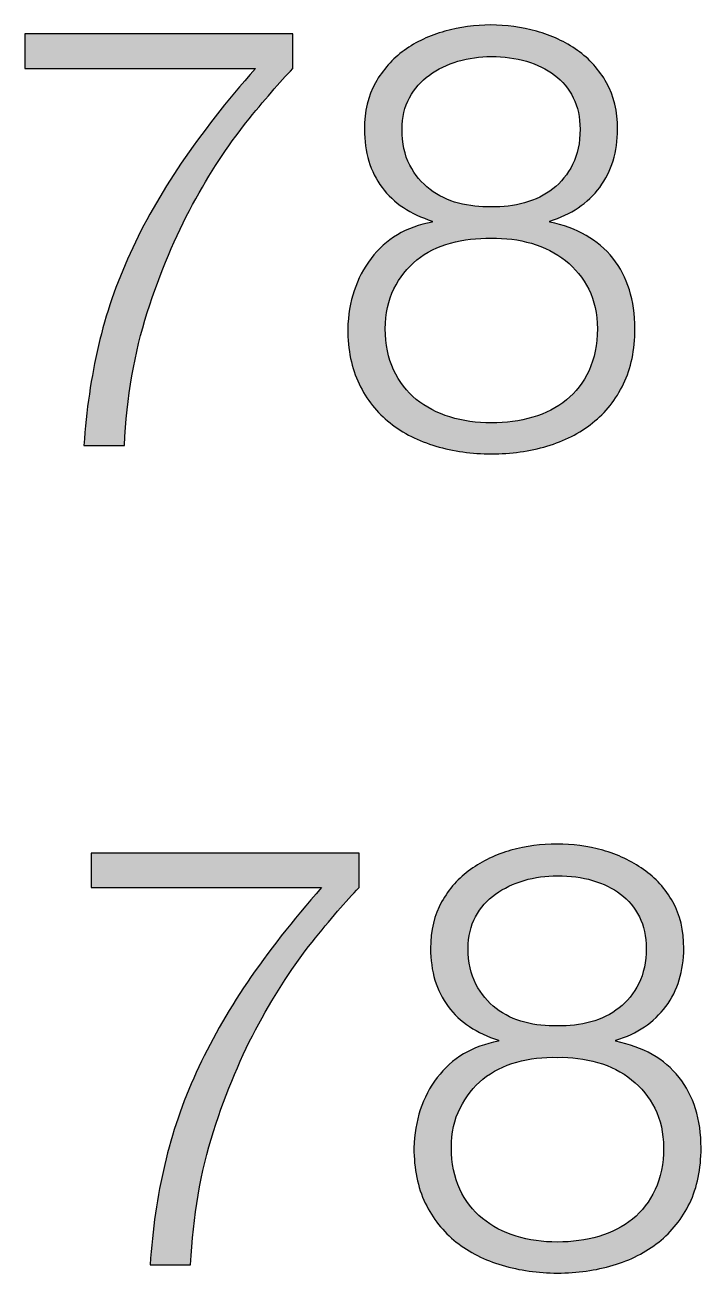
# Paper-space layout 'A2mask' of a CAD drawing. Extents: x 0 to 564, y 0 to 393.
# Drawn here: x 456.37 to 459.45, y 30.71 to 36.4 of the extents above; entities that cross this region are included whole.
import ezdxf
from ezdxf.enums import TextEntityAlignment as Align

# ---------------------------------------------------------------- set-up
doc = ezdxf.new("R2010")
doc.units = 0
doc.layers.get('0').update_dxf_attribs({"linetype": 'CONTINUOUS'})
doc.layers.get('Defpoints').update_dxf_attribs({"linetype": 'CONTINUOUS'})
doc.layers.add('JPP_Mask', color=7, linetype='CONTINUOUS')
doc.styles.add('JPP', font='arial.ttf')

# ---------------------------------------------------------------- blocks, each defined once
blk = doc.blocks.new('A2mask')
at = {"true_color": 0x004a91}
h = blk.add_hatch(color=154, dxfattribs=at)
edge = h.paths.add_edge_path()
edge.add_spline(control_points=[(456.6339, 34.4795), (456.6339, 34.4795), (456.8184, 34.4795), (456.8184, 34.4795), (456.8294, 34.7002), (456.8641, 34.9026), (456.9228, 35.0862)], knot_values=[4, 4, 4, 4, 5, 5, 5, 6, 6, 6, 6], degree=3, periodic=0)
edge.add_spline(control_points=[(456.9228, 35.0862), (456.9818, 35.2698), (457.0504, 35.4334), (457.1292, 35.5776)], knot_values=[3, 3, 3, 3, 4, 4, 4, 4], degree=3, periodic=0)
edge.add_spline(control_points=[(457.1292, 35.5776), (457.2078, 35.7214), (457.2889, 35.8453), (457.3721, 35.9494), (457.4553, 36.0534), (457.5268, 36.1362), (457.5865, 36.1979)], knot_values=[1, 1, 1, 1, 2, 2, 2, 3, 3, 3, 3], degree=3, periodic=0)
edge.add_spline(control_points=[(457.5865, 36.1979), (457.5865, 36.1979), (457.5865, 36.3553), (457.5865, 36.3553), (457.5865, 36.3553), (457.4147, 36.3553), (457.2, 36.3553)], knot_values=[12.624977, 12.624977, 12.624977, 12.624977, 13.624977, 13.624977, 13.624977, 14, 14, 14, 14], degree=3, periodic=0)
edge.add_spline(control_points=[(457.2, 36.3553), (456.9853, 36.3553), (456.7277, 36.3553), (456.5559, 36.3553)], knot_values=[12.249985, 12.249985, 12.249985, 12.249985, 12.624977, 12.624977, 12.624977, 12.624977], degree=3, periodic=0)
edge.add_spline(control_points=[(456.5559, 36.3553), (456.513, 36.3553), (456.4754, 36.3553), (456.4453, 36.3553)], knot_values=[12.156237, 12.156237, 12.156237, 12.156237, 12.249985, 12.249985, 12.249985, 12.249985], degree=3, periodic=0)
edge.add_spline(control_points=[(456.4453, 36.3553), (456.4151, 36.3553), (456.3923, 36.3553), (456.3788, 36.3553)], knot_values=[12.062489, 12.062489, 12.062489, 12.062489, 12.156237, 12.156237, 12.156237, 12.156237], degree=3, periodic=0)
edge.add_spline(control_points=[(456.3651, 36.3553), (456.3651, 36.3553), (456.3651, 36.3553), (456.3651, 36.3553), (456.3651, 36.3553), (456.3651, 36.3553), (456.3651, 36.3553)], knot_values=[11.999502, 11.999502, 11.999502, 11.999502, 12, 12, 12, 12.0006, 12.0006, 12.0006, 12.0006], degree=3, periodic=0)
edge.add_spline(control_points=[(456.3651, 36.3485), (456.3651, 36.342), (456.3651, 36.3314), (456.3651, 36.3188)], knot_values=[11.687496, 11.687496, 11.687496, 11.687496, 11.874992, 11.874992, 11.874992, 11.874992], degree=3, periodic=0)
edge.add_spline(control_points=[(456.3651, 36.3188), (456.3651, 36.3061), (456.3651, 36.2913), (456.3651, 36.2766)], knot_values=[11.5, 11.5, 11.5, 11.5, 11.687496, 11.687496, 11.687496, 11.687496], degree=3, periodic=0)
edge.add_spline(control_points=[(456.3651, 36.2766), (456.3651, 36.2618), (456.3651, 36.2471), (456.3651, 36.2344)], knot_values=[11.312504, 11.312504, 11.312504, 11.312504, 11.5, 11.5, 11.5, 11.5], degree=3, periodic=0)
edge.add_spline(control_points=[(456.3651, 36.2344), (456.3651, 36.2217), (456.3651, 36.2111), (456.3651, 36.2046)], knot_values=[11.125008, 11.125008, 11.125008, 11.125008, 11.312504, 11.312504, 11.312504, 11.312504], degree=3, periodic=0)
edge.add_spline(control_points=[(456.3651, 36.1979), (456.3651, 36.1979), (456.3651, 36.1979), (456.3651, 36.1979), (456.3651, 36.1979), (456.3651, 36.1979), (456.3651, 36.1979)], knot_values=[10.999766, 10.999766, 10.999766, 10.999766, 11, 11, 11, 11.001231, 11.001231, 11.001231, 11.001231], degree=3, periodic=0)
edge.add_spline(control_points=[(456.3698, 36.1979), (456.3717, 36.1979), (456.374, 36.1979), (456.3769, 36.1979)], knot_values=[10.937511, 10.937511, 10.937511, 10.937511, 10.960948, 10.960948, 10.960948, 10.960948], degree=3, periodic=0)
edge.add_spline(control_points=[(456.3769, 36.1979), (456.3885, 36.1979), (456.4081, 36.1979), (456.434, 36.1979)], knot_values=[10.843763, 10.843763, 10.843763, 10.843763, 10.937511, 10.937511, 10.937511, 10.937511], degree=3, periodic=0)
edge.add_spline(control_points=[(456.434, 36.1979), (456.46, 36.1979), (456.4923, 36.1979), (456.5292, 36.1979)], knot_values=[10.750015, 10.750015, 10.750015, 10.750015, 10.843763, 10.843763, 10.843763, 10.843763], degree=3, periodic=0)
edge.add_spline(control_points=[(456.5292, 36.1979), (456.6769, 36.1979), (456.8985, 36.1979), (457.0831, 36.1979)], knot_values=[10.375023, 10.375023, 10.375023, 10.375023, 10.750015, 10.750015, 10.750015, 10.750015], degree=3, periodic=0)
edge.add_spline(control_points=[(457.0831, 36.1979), (457.2678, 36.1979), (457.4155, 36.1979), (457.4155, 36.1979), (457.2833, 36.0474), (457.1706, 35.9036), (457.0775, 35.7661), (456.9844, 35.6286), (456.9066, 35.4914), (456.8443, 35.3549)], knot_values=[8, 8, 8, 8, 8.375023, 8.375023, 8.375023, 9.375023, 9.375023, 9.375023, 10.375023, 10.375023, 10.375023, 10.375023], degree=3, periodic=0)
edge.add_spline(control_points=[(456.8443, 35.3549), (456.7816, 35.2184), (456.7336, 35.0786), (456.7005, 34.9354)], knot_values=[7, 7, 7, 7, 8, 8, 8, 8], degree=3, periodic=0)
edge.add_spline(control_points=[(456.7005, 34.9354), (456.6667, 34.7926), (456.6448, 34.6405), (456.6339, 34.4795)], knot_values=[6, 6, 6, 6, 7, 7, 7, 7], degree=3, periodic=0)
h = blk.add_hatch(color=154, dxfattribs=at)
edge = h.paths.add_edge_path(flags=16)
edge.add_spline(control_points=[(458.6425, 35.5855), (458.6915, 35.5991), (458.7343, 35.6203), (458.7714, 35.6495), (458.8085, 35.6783), (458.8383, 35.7154), (458.8612, 35.7608), (458.8837, 35.8059), (458.895, 35.8592), (458.895, 35.9209), (458.895, 35.9752), (458.8844, 36.0229), (458.8638, 36.0647), (458.843, 36.1064), (458.8145, 36.1409), (458.7784, 36.1677), (458.7419, 36.1949), (458.6995, 36.2158), (458.6508, 36.2303), (458.6018, 36.2446), (458.5484, 36.2519), (458.4904, 36.2519), (458.4381, 36.2519), (458.3874, 36.2446), (458.3387, 36.2303), (458.2896, 36.2158), (458.2462, 36.1949), (458.2081, 36.1677), (458.1703, 36.1409), (458.1398, 36.1064), (458.1173, 36.0647), (458.0948, 36.0229), (458.0835, 35.9752), (458.0835, 35.9209), (458.0835, 35.8576), (458.0951, 35.8032), (458.1186, 35.7578), (458.1422, 35.7128), (458.173, 35.6757), (458.2111, 35.6468), (458.2489, 35.6177), (458.2923, 35.5968), (458.3413, 35.5842), (458.39, 35.5716), (458.4397, 35.566), (458.4904, 35.568), (458.5431, 35.566), (458.5938, 35.5719), (458.6425, 35.5855)], knot_values=[0, 0, 0, 0, 1, 1, 1, 2, 2, 2, 3, 3, 3, 4, 4, 4, 5, 5, 5, 6, 6, 6, 7, 7, 7, 8, 8, 8, 9, 9, 9, 10, 10, 10, 11, 11, 11, 12, 12, 12, 13, 13, 13, 14, 14, 14, 15, 15, 15, 16, 16, 16, 16], degree=3, periodic=0)
edge = h.paths.add_edge_path(flags=16)
edge.add_spline(control_points=[(458.6793, 34.6084), (458.7379, 34.6256), (458.789, 34.6518), (458.8327, 34.6872), (458.8761, 34.7224), (458.9102, 34.7671), (458.9358, 34.8214), (458.9609, 34.8758), (458.9739, 34.9391), (458.9739, 35.0116), (458.9739, 35.0802), (458.9606, 35.1405), (458.9344, 35.1919), (458.9083, 35.2436), (458.8728, 35.287), (458.8284, 35.3224), (458.784, 35.3576), (458.7326, 35.3837), (458.6737, 35.401), (458.615, 35.4182), (458.5537, 35.4258), (458.4904, 35.4242), (458.4255, 35.4258), (458.3635, 35.4185), (458.3045, 35.4023), (458.2459, 35.3861), (458.1945, 35.3602), (458.1511, 35.3251), (458.1077, 35.2896), (458.0729, 35.2459), (458.0467, 35.1932), (458.0206, 35.1409), (458.0073, 35.0802), (458.0073, 35.0116), (458.0073, 34.9411), (458.0199, 34.8784), (458.0454, 34.8241), (458.0706, 34.7701), (458.1051, 34.725), (458.1485, 34.6899), (458.1919, 34.6544), (458.2429, 34.6279), (458.3019, 34.6097), (458.3605, 34.5918), (458.4235, 34.5825), (458.4904, 34.5825), (458.5573, 34.5825), (458.6203, 34.5911), (458.6793, 34.6084)], knot_values=[0, 0, 0, 0, 1, 1, 1, 2, 2, 2, 3, 3, 3, 4, 4, 4, 5, 5, 5, 6, 6, 6, 7, 7, 7, 8, 8, 8, 9, 9, 9, 10, 10, 10, 11, 11, 11, 12, 12, 12, 13, 13, 13, 14, 14, 14, 15, 15, 15, 16, 16, 16, 16], degree=3, periodic=0)
edge = h.paths.add_edge_path()
edge.add_spline(control_points=[(458.9845, 35.6561), (458.9301, 35.5829), (458.8542, 35.5319), (458.7565, 35.5027), (458.7565, 35.5027), (458.7565, 35.4974), (458.7565, 35.4974), (458.8814, 35.4719), (458.9772, 35.4172), (459.0444, 35.333), (459.1114, 35.2489), (459.1448, 35.1419), (459.1448, 35.0116), (459.1448, 34.9155), (459.1276, 34.832), (459.0931, 34.7605), (459.0587, 34.6889), (459.0116, 34.6296), (458.952, 34.5825), (458.8923, 34.5355), (458.8231, 34.5004), (458.7442, 34.4768), (458.6657, 34.4533), (458.5809, 34.4414), (458.4904, 34.4414), (458.4019, 34.4414), (458.3178, 34.4533), (458.2383, 34.4768), (458.1584, 34.5004), (458.0888, 34.5355), (458.0292, 34.5825), (457.9695, 34.6296), (457.9222, 34.6889), (457.888, 34.7605), (457.8536, 34.832), (457.8363, 34.9155), (457.8363, 35.0116), (457.84, 35.1362), (457.8751, 35.2432), (457.9424, 35.3317), (458.0093, 35.4205), (458.1024, 35.4755), (458.2217, 35.4974), (458.2217, 35.4974), (458.2217, 35.5027), (458.2217, 35.5027), (458.1223, 35.5335), (458.0457, 35.5845), (457.9924, 35.6561), (457.939, 35.7277), (457.9122, 35.8158), (457.9122, 35.9209), (457.9122, 36.0024), (457.9291, 36.073), (457.9626, 36.1326), (457.996, 36.1922), (458.0401, 36.2416), (458.0941, 36.2804), (458.1485, 36.3195), (458.2101, 36.3483), (458.2787, 36.3675), (458.3476, 36.3864), (458.4172, 36.396), (458.4878, 36.396), (458.5583, 36.396), (458.6279, 36.3864), (458.6968, 36.3675), (458.7654, 36.3483), (458.8274, 36.3195), (458.8827, 36.2804), (458.9381, 36.2416), (458.9821, 36.1922), (459.0159, 36.1326), (459.0494, 36.073), (459.066, 36.0024), (459.066, 35.9209), (459.066, 35.8178), (459.0388, 35.7293), (458.9845, 35.6561)], knot_values=[0, 0, 0, 0, 1, 1, 1, 2, 2, 2, 3, 3, 3, 4, 4, 4, 5, 5, 5, 6, 6, 6, 7, 7, 7, 8, 8, 8, 9, 9, 9, 10, 10, 10, 11, 11, 11, 12, 12, 12, 13, 13, 13, 14, 14, 14, 15, 15, 15, 16, 16, 16, 17, 17, 17, 18, 18, 18, 19, 19, 19, 20, 20, 20, 21, 21, 21, 22, 22, 22, 23, 23, 23, 24, 24, 24, 25, 25, 25, 26, 26, 26, 26], degree=3, periodic=0)
h = blk.add_hatch(color=154, dxfattribs=at)
edge = h.paths.add_edge_path(flags=16)
edge.add_spline(control_points=[(458.944, 31.8532), (458.9931, 31.8668), (459.0358, 31.888), (459.0729, 31.9171), (459.11, 31.946), (459.1399, 31.9831), (459.1627, 32.0285), (459.1853, 32.0735), (459.1965, 32.1269), (459.1965, 32.1885), (459.1965, 32.2429), (459.1859, 32.2906), (459.1654, 32.3323), (459.1445, 32.3741), (459.116, 32.4085), (459.0799, 32.4354), (459.0434, 32.4626), (459.001, 32.4834), (458.9523, 32.498), (458.9033, 32.5123), (458.8499, 32.5195), (458.7919, 32.5195), (458.7396, 32.5195), (458.6889, 32.5123), (458.6402, 32.498), (458.5911, 32.4834), (458.5477, 32.4626), (458.5096, 32.4354), (458.4719, 32.4085), (458.4414, 32.3741), (458.4188, 32.3323), (458.3963, 32.2906), (458.385, 32.2429), (458.385, 32.1885), (458.385, 32.1252), (458.3966, 32.0709), (458.4202, 32.0255), (458.4437, 31.9804), (458.4745, 31.9433), (458.5126, 31.9145), (458.5504, 31.8853), (458.5938, 31.8645), (458.6428, 31.8519), (458.6915, 31.8393), (458.7412, 31.8336), (458.7919, 31.8356), (458.8446, 31.8336), (458.8953, 31.8396), (458.944, 31.8532)], knot_values=[0, 0, 0, 0, 1, 1, 1, 2, 2, 2, 3, 3, 3, 4, 4, 4, 5, 5, 5, 6, 6, 6, 7, 7, 7, 8, 8, 8, 9, 9, 9, 10, 10, 10, 11, 11, 11, 12, 12, 12, 13, 13, 13, 14, 14, 14, 15, 15, 15, 16, 16, 16, 16], degree=3, periodic=0)
edge = h.paths.add_edge_path(flags=16)
edge.add_spline(control_points=[(458.9808, 30.876), (459.0395, 30.8933), (459.0905, 30.9194), (459.1342, 30.9549), (459.1776, 30.99), (459.2118, 31.0348), (459.2373, 31.0891), (459.2625, 31.1434), (459.2754, 31.2067), (459.2754, 31.2793), (459.2754, 31.3479), (459.2621, 31.4082), (459.236, 31.4596), (459.2098, 31.5112), (459.1743, 31.5546), (459.1299, 31.5901), (459.0855, 31.6252), (459.0342, 31.6514), (458.9752, 31.6686), (458.9165, 31.6859), (458.8552, 31.6935), (458.7919, 31.6918), (458.727, 31.6935), (458.665, 31.6862), (458.6061, 31.67), (458.5474, 31.6537), (458.496, 31.6279), (458.4526, 31.5928), (458.4092, 31.5573), (458.3744, 31.5136), (458.3483, 31.4609), (458.3221, 31.4085), (458.3088, 31.3479), (458.3088, 31.2793), (458.3088, 31.2087), (458.3214, 31.1461), (458.3469, 31.0918), (458.3721, 31.0377), (458.4066, 30.9927), (458.45, 30.9576), (458.4934, 30.9221), (458.5444, 30.8956), (458.6034, 30.8774), (458.6621, 30.8595), (458.725, 30.8502), (458.7919, 30.8502), (458.8589, 30.8502), (458.9218, 30.8588), (458.9808, 30.876)], knot_values=[0, 0, 0, 0, 1, 1, 1, 2, 2, 2, 3, 3, 3, 4, 4, 4, 5, 5, 5, 6, 6, 6, 7, 7, 7, 8, 8, 8, 9, 9, 9, 10, 10, 10, 11, 11, 11, 12, 12, 12, 13, 13, 13, 14, 14, 14, 15, 15, 15, 16, 16, 16, 16], degree=3, periodic=0)
edge = h.paths.add_edge_path()
edge.add_spline(control_points=[(459.286, 31.9238), (459.2316, 31.8505), (459.1558, 31.7995), (459.058, 31.7704), (459.058, 31.7704), (459.058, 31.7651), (459.058, 31.7651), (459.1829, 31.7395), (459.2787, 31.6849), (459.346, 31.6007), (459.4129, 31.5165), (459.4464, 31.4095), (459.4464, 31.2793), (459.4464, 31.1832), (459.4291, 31.0997), (459.3947, 31.0281), (459.3602, 30.9566), (459.3132, 30.8972), (459.2535, 30.8502), (459.1939, 30.8031), (459.1246, 30.768), (459.0458, 30.7445), (458.9672, 30.721), (458.8824, 30.709), (458.7919, 30.709), (458.7035, 30.709), (458.6193, 30.721), (458.5398, 30.7445), (458.4599, 30.768), (458.3903, 30.8031), (458.3307, 30.8502), (458.2711, 30.8972), (458.2237, 30.9566), (458.1896, 31.0281), (458.1551, 31.0997), (458.1379, 31.1832), (458.1379, 31.2793), (458.1415, 31.4039), (458.1766, 31.5109), (458.2439, 31.5994), (458.3108, 31.6882), (458.4039, 31.7432), (458.5232, 31.7651), (458.5232, 31.7651), (458.5232, 31.7704), (458.5232, 31.7704), (458.4238, 31.8012), (458.3473, 31.8522), (458.2939, 31.9238), (458.2406, 31.9953), (458.2137, 32.0835), (458.2137, 32.1885), (458.2137, 32.27), (458.2306, 32.3406), (458.2641, 32.4003), (458.2976, 32.4599), (458.3416, 32.5093), (458.3957, 32.548), (458.45, 32.5871), (458.5116, 32.616), (458.5802, 32.6352), (458.6491, 32.6541), (458.7187, 32.6637), (458.7893, 32.6637), (458.8599, 32.6637), (458.9295, 32.6541), (458.9984, 32.6352), (459.067, 32.616), (459.1289, 32.5871), (459.1843, 32.548), (459.2396, 32.5093), (459.2837, 32.4599), (459.3175, 32.4003), (459.3509, 32.3406), (459.3675, 32.27), (459.3675, 32.1885), (459.3675, 32.0855), (459.3403, 31.997), (459.286, 31.9238)], knot_values=[0, 0, 0, 0, 1, 1, 1, 2, 2, 2, 3, 3, 3, 4, 4, 4, 5, 5, 5, 6, 6, 6, 7, 7, 7, 8, 8, 8, 9, 9, 9, 10, 10, 10, 11, 11, 11, 12, 12, 12, 13, 13, 13, 14, 14, 14, 15, 15, 15, 16, 16, 16, 17, 17, 17, 18, 18, 18, 19, 19, 19, 20, 20, 20, 21, 21, 21, 22, 22, 22, 23, 23, 23, 24, 24, 24, 25, 25, 25, 26, 26, 26, 26], degree=3, periodic=0)
h = blk.add_hatch(color=154, dxfattribs=at)
edge = h.paths.add_edge_path()
edge.add_spline(control_points=[(457.888, 32.4655), (457.888, 32.4655), (457.888, 32.6229), (457.888, 32.6229), (457.888, 32.6229), (457.7162, 32.6229), (457.5015, 32.6229)], knot_values=[12.624977, 12.624977, 12.624977, 12.624977, 13.624977, 13.624977, 13.624977, 14, 14, 14, 14], degree=3, periodic=0)
edge.add_spline(control_points=[(457.5015, 32.6229), (457.2868, 32.6229), (457.0292, 32.6229), (456.8575, 32.6229)], knot_values=[12.249985, 12.249985, 12.249985, 12.249985, 12.624977, 12.624977, 12.624977, 12.624977], degree=3, periodic=0)
edge.add_spline(control_points=[(456.8575, 32.6229), (456.8145, 32.6229), (456.777, 32.6229), (456.7468, 32.6229)], knot_values=[12.156237, 12.156237, 12.156237, 12.156237, 12.249985, 12.249985, 12.249985, 12.249985], degree=3, periodic=0)
edge.add_spline(control_points=[(456.7468, 32.6229), (456.7166, 32.6229), (456.6938, 32.6229), (456.6804, 32.6229)], knot_values=[12.062489, 12.062489, 12.062489, 12.062489, 12.156237, 12.156237, 12.156237, 12.156237], degree=3, periodic=0)
edge.add_spline(control_points=[(456.6667, 32.6229), (456.6667, 32.6229), (456.6667, 32.6229), (456.6667, 32.6229), (456.6667, 32.6229), (456.6667, 32.6229), (456.6667, 32.6229)], knot_values=[11.999502, 11.999502, 11.999502, 11.999502, 12, 12, 12, 12.0006, 12.0006, 12.0006, 12.0006], degree=3, periodic=0)
edge.add_spline(control_points=[(456.6667, 32.6162), (456.6667, 32.6097), (456.6667, 32.5991), (456.6667, 32.5864)], knot_values=[11.687496, 11.687496, 11.687496, 11.687496, 11.874992, 11.874992, 11.874992, 11.874992], degree=3, periodic=0)
edge.add_spline(control_points=[(456.6667, 32.5864), (456.6667, 32.5737), (456.6667, 32.559), (456.6667, 32.5442)], knot_values=[11.5, 11.5, 11.5, 11.5, 11.687496, 11.687496, 11.687496, 11.687496], degree=3, periodic=0)
edge.add_spline(control_points=[(456.6667, 32.5442), (456.6667, 32.5295), (456.6667, 32.5147), (456.6667, 32.502)], knot_values=[11.312504, 11.312504, 11.312504, 11.312504, 11.5, 11.5, 11.5, 11.5], degree=3, periodic=0)
edge.add_spline(control_points=[(456.6667, 32.502), (456.6667, 32.4894), (456.6667, 32.4788), (456.6667, 32.4723)], knot_values=[11.125008, 11.125008, 11.125008, 11.125008, 11.312504, 11.312504, 11.312504, 11.312504], degree=3, periodic=0)
edge.add_spline(control_points=[(456.6667, 32.4655), (456.6667, 32.4655), (456.6667, 32.4655), (456.6667, 32.4655), (456.6667, 32.4655), (456.6667, 32.4655), (456.6667, 32.4655)], knot_values=[10.999766, 10.999766, 10.999766, 10.999766, 11, 11, 11, 11.001231, 11.001231, 11.001231, 11.001231], degree=3, periodic=0)
edge.add_spline(control_points=[(456.6713, 32.4655), (456.6732, 32.4655), (456.6756, 32.4655), (456.6785, 32.4655)], knot_values=[10.937511, 10.937511, 10.937511, 10.937511, 10.960948, 10.960948, 10.960948, 10.960948], degree=3, periodic=0)
edge.add_spline(control_points=[(456.6785, 32.4655), (456.69, 32.4655), (456.7096, 32.4655), (456.7356, 32.4655)], knot_values=[10.843763, 10.843763, 10.843763, 10.843763, 10.937511, 10.937511, 10.937511, 10.937511], degree=3, periodic=0)
edge.add_spline(control_points=[(456.7356, 32.4655), (456.7615, 32.4655), (456.7938, 32.4655), (456.8308, 32.4655)], knot_values=[10.750015, 10.750015, 10.750015, 10.750015, 10.843763, 10.843763, 10.843763, 10.843763], degree=3, periodic=0)
edge.add_spline(control_points=[(456.8308, 32.4655), (456.9785, 32.4655), (457.2, 32.4655), (457.3847, 32.4655)], knot_values=[10.375023, 10.375023, 10.375023, 10.375023, 10.750015, 10.750015, 10.750015, 10.750015], degree=3, periodic=0)
edge.add_spline(control_points=[(457.3847, 32.4655), (457.5693, 32.4655), (457.717, 32.4655), (457.717, 32.4655), (457.5848, 32.3151), (457.4722, 32.1713), (457.3791, 32.0338), (457.286, 31.8963), (457.2081, 31.7591), (457.1458, 31.6226)], knot_values=[8, 8, 8, 8, 8.375023, 8.375023, 8.375023, 9.375023, 9.375023, 9.375023, 10.375023, 10.375023, 10.375023, 10.375023], degree=3, periodic=0)
edge.add_spline(control_points=[(457.1458, 31.6226), (457.0832, 31.4861), (457.0351, 31.3462), (457.002, 31.2031)], knot_values=[7, 7, 7, 7, 8, 8, 8, 8], degree=3, periodic=0)
edge.add_spline(control_points=[(457.002, 31.2031), (456.9682, 31.0603), (456.9463, 30.9082), (456.9354, 30.7471)], knot_values=[6, 6, 6, 6, 7, 7, 7, 7], degree=3, periodic=0)
edge.add_spline(control_points=[(456.9354, 30.7471), (456.9354, 30.7471), (457.1199, 30.7471), (457.1199, 30.7471), (457.1309, 30.9678), (457.1657, 31.1703), (457.2243, 31.3539)], knot_values=[4, 4, 4, 4, 5, 5, 5, 6, 6, 6, 6], degree=3, periodic=0)
edge.add_spline(control_points=[(457.2243, 31.3539), (457.2833, 31.5374), (457.3519, 31.7011), (457.4308, 31.8452)], knot_values=[3, 3, 3, 3, 4, 4, 4, 4], degree=3, periodic=0)
edge.add_spline(control_points=[(457.4308, 31.8452), (457.5093, 31.9891), (457.5905, 32.113), (457.6736, 32.217), (457.7568, 32.3211), (457.8284, 32.4039), (457.888, 32.4655)], knot_values=[1, 1, 1, 1, 2, 2, 2, 3, 3, 3, 3], degree=3, periodic=0)
at = {"layer": 'Defpoints', "color": 154, "true_color": 0x004a91}
for points, knots in [([(457.5865, 36.3553), (457.5865, 36.3553), (457.5865, 36.1979), (457.5865, 36.1979), (457.5268, 36.1362), (457.4553, 36.0534), (457.3721, 35.9494), (457.2889, 35.8453), (457.2078, 35.7214), (457.1292, 35.5776), (457.0504, 35.4334), (456.9818, 35.2698), (456.9228, 35.0862), (456.8641, 34.9026), (456.8294, 34.7002), (456.8184, 34.4795), (456.8184, 34.4795), (456.6339, 34.4795), (456.6339, 34.4795), (456.6448, 34.6405), (456.6667, 34.7926), (456.7005, 34.9354), (456.7336, 35.0786), (456.7816, 35.2184), (456.8443, 35.3549), (456.9066, 35.4914), (456.9844, 35.6286), (457.0775, 35.7661), (457.1706, 35.9036), (457.2833, 36.0474), (457.4155, 36.1979), (457.4155, 36.1979), (456.3651, 36.1979), (456.3651, 36.1979), (456.3651, 36.1979), (456.3651, 36.3553), (456.3651, 36.3553), (456.3651, 36.3553), (457.5865, 36.3553), (457.5865, 36.3553)], [0, 0, 0, 0, 1, 1, 1, 2, 2, 2, 3, 3, 3, 4, 4, 4, 5, 5, 5, 6, 6, 6, 7, 7, 7, 8, 8, 8, 9, 9, 9, 10, 10, 10, 11, 11, 11, 12, 12, 12, 13, 13, 13, 13]), ([(458.9845, 35.6561), (458.9301, 35.5829), (458.8542, 35.5319), (458.7565, 35.5027), (458.7565, 35.5027), (458.7565, 35.4974), (458.7565, 35.4974), (458.8814, 35.4719), (458.9772, 35.4172), (459.0444, 35.333), (459.1114, 35.2489), (459.1448, 35.1419), (459.1448, 35.0116), (459.1448, 34.9155), (459.1276, 34.832), (459.0931, 34.7605), (459.0587, 34.6889), (459.0116, 34.6296), (458.952, 34.5825), (458.8923, 34.5355), (458.8231, 34.5004), (458.7442, 34.4768), (458.6657, 34.4533), (458.5809, 34.4414), (458.4904, 34.4414), (458.4019, 34.4414), (458.3178, 34.4533), (458.2383, 34.4768), (458.1584, 34.5004), (458.0888, 34.5355), (458.0292, 34.5825), (457.9695, 34.6296), (457.9222, 34.6889), (457.888, 34.7605), (457.8536, 34.832), (457.8363, 34.9155), (457.8363, 35.0116), (457.84, 35.1362), (457.8751, 35.2432), (457.9424, 35.3317), (458.0093, 35.4205), (458.1024, 35.4755), (458.2217, 35.4974), (458.2217, 35.4974), (458.2217, 35.5027), (458.2217, 35.5027), (458.1223, 35.5335), (458.0457, 35.5845), (457.9924, 35.6561), (457.939, 35.7277), (457.9122, 35.8158), (457.9122, 35.9209), (457.9122, 36.0024), (457.9291, 36.073), (457.9626, 36.1326), (457.996, 36.1922), (458.0401, 36.2416), (458.0941, 36.2804), (458.1485, 36.3195), (458.2101, 36.3483), (458.2787, 36.3675), (458.3476, 36.3864), (458.4172, 36.396), (458.4878, 36.396), (458.5583, 36.396), (458.6279, 36.3864), (458.6968, 36.3675), (458.7654, 36.3483), (458.8274, 36.3195), (458.8827, 36.2804), (458.9381, 36.2416), (458.9821, 36.1922), (459.0159, 36.1326), (459.0494, 36.073), (459.066, 36.0024), (459.066, 35.9209), (459.066, 35.8178), (459.0388, 35.7293), (458.9845, 35.6561)], [0, 0, 0, 0, 1, 1, 1, 2, 2, 2, 3, 3, 3, 4, 4, 4, 5, 5, 5, 6, 6, 6, 7, 7, 7, 8, 8, 8, 9, 9, 9, 10, 10, 10, 11, 11, 11, 12, 12, 12, 13, 13, 13, 14, 14, 14, 15, 15, 15, 16, 16, 16, 17, 17, 17, 18, 18, 18, 19, 19, 19, 20, 20, 20, 21, 21, 21, 22, 22, 22, 23, 23, 23, 24, 24, 24, 25, 25, 25, 26, 26, 26, 26]), ([(458.6425, 35.5855), (458.6915, 35.5991), (458.7343, 35.6203), (458.7714, 35.6495), (458.8085, 35.6783), (458.8383, 35.7154), (458.8612, 35.7608), (458.8837, 35.8059), (458.895, 35.8592), (458.895, 35.9209), (458.895, 35.9752), (458.8844, 36.0229), (458.8638, 36.0647), (458.843, 36.1064), (458.8145, 36.1409), (458.7784, 36.1677), (458.7419, 36.1949), (458.6995, 36.2158), (458.6508, 36.2303), (458.6018, 36.2446), (458.5484, 36.2519), (458.4904, 36.2519), (458.4381, 36.2519), (458.3874, 36.2446), (458.3387, 36.2303), (458.2896, 36.2158), (458.2462, 36.1949), (458.2081, 36.1677), (458.1703, 36.1409), (458.1398, 36.1064), (458.1173, 36.0647), (458.0948, 36.0229), (458.0835, 35.9752), (458.0835, 35.9209), (458.0835, 35.8576), (458.0951, 35.8032), (458.1186, 35.7578), (458.1422, 35.7128), (458.173, 35.6757), (458.2111, 35.6468), (458.2489, 35.6177), (458.2923, 35.5968), (458.3413, 35.5842), (458.39, 35.5716), (458.4397, 35.566), (458.4904, 35.568), (458.5431, 35.566), (458.5938, 35.5719), (458.6425, 35.5855)], [0, 0, 0, 0, 1, 1, 1, 2, 2, 2, 3, 3, 3, 4, 4, 4, 5, 5, 5, 6, 6, 6, 7, 7, 7, 8, 8, 8, 9, 9, 9, 10, 10, 10, 11, 11, 11, 12, 12, 12, 13, 13, 13, 14, 14, 14, 15, 15, 15, 16, 16, 16, 16]), ([(458.6793, 34.6084), (458.7379, 34.6256), (458.789, 34.6518), (458.8327, 34.6872), (458.8761, 34.7224), (458.9102, 34.7671), (458.9358, 34.8214), (458.9609, 34.8758), (458.9739, 34.9391), (458.9739, 35.0116), (458.9739, 35.0802), (458.9606, 35.1405), (458.9344, 35.1919), (458.9083, 35.2436), (458.8728, 35.287), (458.8284, 35.3224), (458.784, 35.3576), (458.7326, 35.3837), (458.6737, 35.401), (458.615, 35.4182), (458.5537, 35.4258), (458.4904, 35.4242), (458.4255, 35.4258), (458.3635, 35.4185), (458.3045, 35.4023), (458.2459, 35.3861), (458.1945, 35.3602), (458.1511, 35.3251), (458.1077, 35.2896), (458.0729, 35.2459), (458.0467, 35.1932), (458.0206, 35.1409), (458.0073, 35.0802), (458.0073, 35.0116), (458.0073, 34.9411), (458.0199, 34.8784), (458.0454, 34.8241), (458.0706, 34.7701), (458.1051, 34.725), (458.1485, 34.6899), (458.1919, 34.6544), (458.2429, 34.6279), (458.3019, 34.6097), (458.3605, 34.5918), (458.4235, 34.5825), (458.4904, 34.5825), (458.5573, 34.5825), (458.6203, 34.5911), (458.6793, 34.6084)], [0, 0, 0, 0, 1, 1, 1, 2, 2, 2, 3, 3, 3, 4, 4, 4, 5, 5, 5, 6, 6, 6, 7, 7, 7, 8, 8, 8, 9, 9, 9, 10, 10, 10, 11, 11, 11, 12, 12, 12, 13, 13, 13, 14, 14, 14, 15, 15, 15, 16, 16, 16, 16]), ([(459.286, 31.9238), (459.2316, 31.8505), (459.1558, 31.7995), (459.058, 31.7704), (459.058, 31.7704), (459.058, 31.7651), (459.058, 31.7651), (459.1829, 31.7395), (459.2787, 31.6849), (459.346, 31.6007), (459.4129, 31.5165), (459.4464, 31.4095), (459.4464, 31.2793), (459.4464, 31.1832), (459.4291, 31.0997), (459.3947, 31.0281), (459.3602, 30.9566), (459.3132, 30.8972), (459.2535, 30.8502), (459.1939, 30.8031), (459.1246, 30.768), (459.0458, 30.7445), (458.9672, 30.721), (458.8824, 30.709), (458.7919, 30.709), (458.7035, 30.709), (458.6193, 30.721), (458.5398, 30.7445), (458.4599, 30.768), (458.3903, 30.8031), (458.3307, 30.8502), (458.2711, 30.8972), (458.2237, 30.9566), (458.1896, 31.0281), (458.1551, 31.0997), (458.1379, 31.1832), (458.1379, 31.2793), (458.1415, 31.4039), (458.1766, 31.5109), (458.2439, 31.5994), (458.3108, 31.6882), (458.4039, 31.7432), (458.5232, 31.7651), (458.5232, 31.7651), (458.5232, 31.7704), (458.5232, 31.7704), (458.4238, 31.8012), (458.3473, 31.8522), (458.2939, 31.9238), (458.2406, 31.9953), (458.2137, 32.0835), (458.2137, 32.1885), (458.2137, 32.27), (458.2306, 32.3406), (458.2641, 32.4003), (458.2976, 32.4599), (458.3416, 32.5093), (458.3957, 32.548), (458.45, 32.5871), (458.5116, 32.616), (458.5802, 32.6352), (458.6491, 32.6541), (458.7187, 32.6637), (458.7893, 32.6637), (458.8599, 32.6637), (458.9295, 32.6541), (458.9984, 32.6352), (459.067, 32.616), (459.1289, 32.5871), (459.1843, 32.548), (459.2396, 32.5093), (459.2837, 32.4599), (459.3175, 32.4003), (459.3509, 32.3406), (459.3675, 32.27), (459.3675, 32.1885), (459.3675, 32.0855), (459.3403, 31.997), (459.286, 31.9238)], [0, 0, 0, 0, 1, 1, 1, 2, 2, 2, 3, 3, 3, 4, 4, 4, 5, 5, 5, 6, 6, 6, 7, 7, 7, 8, 8, 8, 9, 9, 9, 10, 10, 10, 11, 11, 11, 12, 12, 12, 13, 13, 13, 14, 14, 14, 15, 15, 15, 16, 16, 16, 17, 17, 17, 18, 18, 18, 19, 19, 19, 20, 20, 20, 21, 21, 21, 22, 22, 22, 23, 23, 23, 24, 24, 24, 25, 25, 25, 26, 26, 26, 26]), ([(457.888, 32.6229), (457.888, 32.6229), (457.888, 32.4655), (457.888, 32.4655), (457.8284, 32.4039), (457.7568, 32.3211), (457.6736, 32.217), (457.5905, 32.113), (457.5093, 31.9891), (457.4308, 31.8452), (457.3519, 31.7011), (457.2833, 31.5374), (457.2243, 31.3539), (457.1657, 31.1703), (457.1309, 30.9678), (457.1199, 30.7471), (457.1199, 30.7471), (456.9354, 30.7471), (456.9354, 30.7471), (456.9463, 30.9082), (456.9682, 31.0603), (457.002, 31.2031), (457.0351, 31.3462), (457.0832, 31.4861), (457.1458, 31.6226), (457.2081, 31.7591), (457.286, 31.8963), (457.3791, 32.0338), (457.4722, 32.1713), (457.5848, 32.3151), (457.717, 32.4655), (457.717, 32.4655), (456.6667, 32.4655), (456.6667, 32.4655), (456.6667, 32.4655), (456.6667, 32.6229), (456.6667, 32.6229), (456.6667, 32.6229), (457.888, 32.6229), (457.888, 32.6229)], [0, 0, 0, 0, 1, 1, 1, 2, 2, 2, 3, 3, 3, 4, 4, 4, 5, 5, 5, 6, 6, 6, 7, 7, 7, 8, 8, 8, 9, 9, 9, 10, 10, 10, 11, 11, 11, 12, 12, 12, 13, 13, 13, 13]), ([(458.944, 31.8532), (458.9931, 31.8668), (459.0358, 31.888), (459.0729, 31.9171), (459.11, 31.946), (459.1399, 31.9831), (459.1627, 32.0285), (459.1853, 32.0735), (459.1965, 32.1269), (459.1965, 32.1885), (459.1965, 32.2429), (459.1859, 32.2906), (459.1654, 32.3323), (459.1445, 32.3741), (459.116, 32.4085), (459.0799, 32.4354), (459.0434, 32.4626), (459.001, 32.4834), (458.9523, 32.498), (458.9033, 32.5123), (458.8499, 32.5195), (458.7919, 32.5195), (458.7396, 32.5195), (458.6889, 32.5123), (458.6402, 32.498), (458.5911, 32.4834), (458.5477, 32.4626), (458.5096, 32.4354), (458.4719, 32.4085), (458.4414, 32.3741), (458.4188, 32.3323), (458.3963, 32.2906), (458.385, 32.2429), (458.385, 32.1885), (458.385, 32.1252), (458.3966, 32.0709), (458.4202, 32.0255), (458.4437, 31.9804), (458.4745, 31.9433), (458.5126, 31.9145), (458.5504, 31.8853), (458.5938, 31.8645), (458.6428, 31.8519), (458.6915, 31.8393), (458.7412, 31.8336), (458.7919, 31.8356), (458.8446, 31.8336), (458.8953, 31.8396), (458.944, 31.8532)], [0, 0, 0, 0, 1, 1, 1, 2, 2, 2, 3, 3, 3, 4, 4, 4, 5, 5, 5, 6, 6, 6, 7, 7, 7, 8, 8, 8, 9, 9, 9, 10, 10, 10, 11, 11, 11, 12, 12, 12, 13, 13, 13, 14, 14, 14, 15, 15, 15, 16, 16, 16, 16]), ([(458.9808, 30.876), (459.0395, 30.8933), (459.0905, 30.9194), (459.1342, 30.9549), (459.1776, 30.99), (459.2118, 31.0348), (459.2373, 31.0891), (459.2625, 31.1434), (459.2754, 31.2067), (459.2754, 31.2793), (459.2754, 31.3479), (459.2621, 31.4082), (459.236, 31.4596), (459.2098, 31.5112), (459.1743, 31.5546), (459.1299, 31.5901), (459.0855, 31.6252), (459.0342, 31.6514), (458.9752, 31.6686), (458.9165, 31.6859), (458.8552, 31.6935), (458.7919, 31.6918), (458.727, 31.6935), (458.665, 31.6862), (458.6061, 31.67), (458.5474, 31.6537), (458.496, 31.6279), (458.4526, 31.5928), (458.4092, 31.5573), (458.3744, 31.5136), (458.3483, 31.4609), (458.3221, 31.4085), (458.3088, 31.3479), (458.3088, 31.2793), (458.3088, 31.2087), (458.3214, 31.1461), (458.3469, 31.0918), (458.3721, 31.0377), (458.4066, 30.9927), (458.45, 30.9576), (458.4934, 30.9221), (458.5444, 30.8956), (458.6034, 30.8774), (458.6621, 30.8595), (458.725, 30.8502), (458.7919, 30.8502), (458.8589, 30.8502), (458.9218, 30.8588), (458.9808, 30.876)], [0, 0, 0, 0, 1, 1, 1, 2, 2, 2, 3, 3, 3, 4, 4, 4, 5, 5, 5, 6, 6, 6, 7, 7, 7, 8, 8, 8, 9, 9, 9, 10, 10, 10, 11, 11, 11, 12, 12, 12, 13, 13, 13, 14, 14, 14, 15, 15, 15, 16, 16, 16, 16])]:
    blk.add_open_spline(points, degree=3, knots=knots, dxfattribs=at)
at = {"color": 7, "style": 'JPP'}
for tag, p in [('Client', (516.6, 80.5)), ('Project1', (516.6, 63)), ('Project2', (516.6, 57.75)), ('Project3', (516.6, 52.5)), ('Title1', (516.6, 40.25)), ('Title2', (516.6, 35)), ('Title3', (516.6, 29.75)), ('Status', (441, 5.25))]:
    blk.add_attdef(tag, text='', height=2.5, dxfattribs=at).set_placement(p, align=Align.MIDDLE_LEFT)
at = {"color": 2, "style": 'JPP'}
for tag, p in [('Scale', (460.25, 17.5)), ('Checked', (523.25, 17.5)), ('Drawn', (491.75, 17.5)), ('Date', (554.75, 17.5))]:
    blk.add_attdef(tag, text='', height=1.4, dxfattribs=at).set_placement(p, align=Align.MIDDLE_CENTER)
at = {"color": 6, "style": 'JPP'}
for tag, p in [('Ref', (504, 5.25)), ('DrgNo.', (533.4, 5.25))]:
    blk.add_attdef(tag, text='', height=2.8, dxfattribs=at).set_placement(p, align=Align.MIDDLE_LEFT)
blk.add_attdef('Rev', text='', height=2.8, dxfattribs=at).set_placement((557.3923, 5.25), align=Align.MIDDLE_CENTER)

psp = doc.layouts.new('A2mask')

# ---------------------------------------------------------------- block references
at = {"layer": 'JPP_Mask'}
psp.add_blockref('A2mask', (0, 0), dxfattribs=at)

doc.saveas('drawing.dxf')
